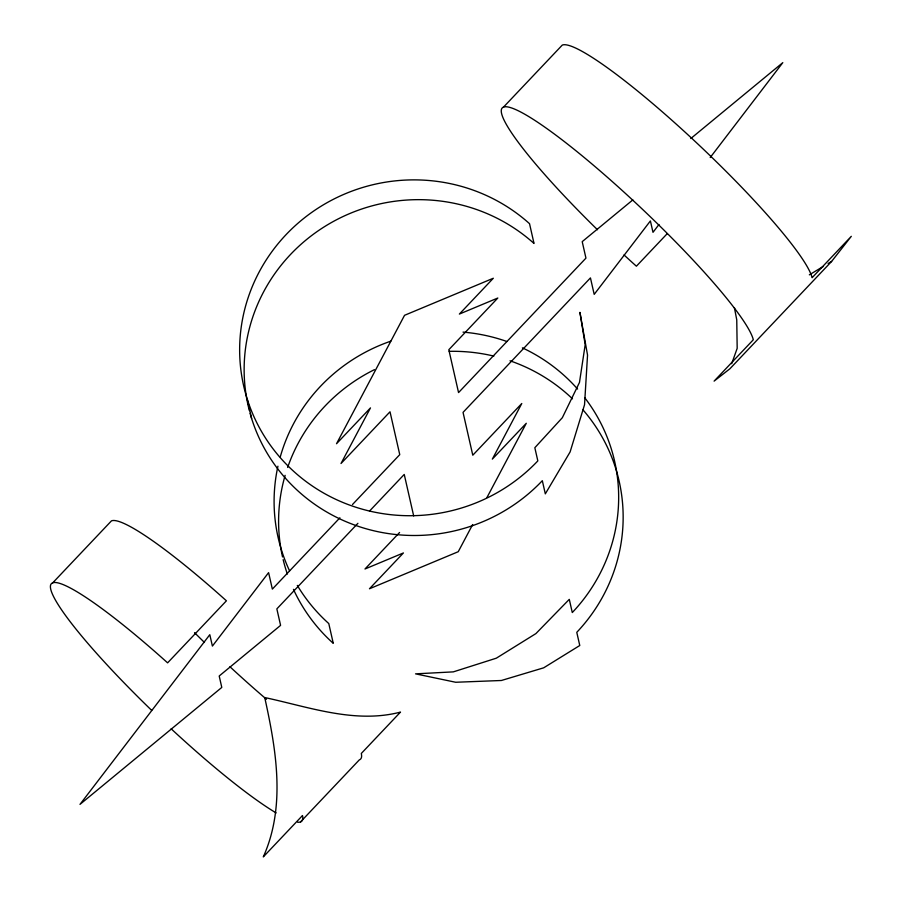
<?xml version="1.0" encoding="UTF-8"?>
<svg xmlns="http://www.w3.org/2000/svg" width="902" height="902" viewBox="0 0 902 902"><rect width="100%" height="100%" fill="white"/><g stroke="black" fill="none" stroke-linecap="round" stroke-linejoin="round"><path stroke-width="1.35" d="M731.691 363.686L737.182 348.341L736.754 319.849L734.397 307.65M472.648 524.547L458.25 551.708L369.47 588.769L403.419 552.949L364.983 568.993L399.575 532.484M487.035 497.374L526.283 423.286L492.334 459.118L521.784 403.51L472.783 455.217L463.042 412.372L590.449 277.906L594.192 294.39L650.398 220.911L652.992 232.333L658.967 224.519M710.212 157.534L782.801 62.644L690.797 138.525M597.485 229.751A172.519 22.978 43.5 0 1 502.346 107.823A172.519 22.978 43.5 0 1 631.479 198.992A172.519 22.978 43.5 0 1 753.305 339.761L714.102 381.129L729.865 368.805L831.621 261.422L851.308 236.324L812.104 277.703A172.519 22.978 43.5 0 0 693.728 140.137A172.519 22.978 43.5 0 0 562.262 45.1L503.463 107.158M52.654 582.929L111.453 520.871A172.519 22.978 43.5 0 1 226.413 600.811L167.603 662.857A172.519 22.978 43.5 0 0 50.625 585.015A172.519 22.978 43.5 0 0 151.683 710.393M339.907 517.804L272.348 589.107L268.604 572.623L212.398 646.091L209.805 634.681L79.996 804.37L221.791 687.425L219.197 676.004L280.59 625.368L276.846 608.884L357.914 523.318M352.457 504.556L399.755 454.642L390.014 411.786L341.012 463.504L370.474 407.896L336.525 443.728L404.547 315.305L493.326 278.244L459.377 314.065L497.814 298.021L448.813 349.728L458.554 392.584L585.95 258.13L582.207 241.646L632.832 199.894M369.504 511.096L404.243 474.429L413.68 515.944M667.232 233.652L636.395 266.203A172.519 22.978 43.5 0 1 624.026 254.95M300.535 821.914L359.334 759.856A172.519 22.978 43.5 0 0 361.296 753.474L400.499 712.095C355.162 723.99 308.958 706.999 264.726 697.539C276.181 749.551 286.002 806.467 263.294 856.9L302.497 815.532A172.519 22.978 43.5 0 1 297.604 822.218M809.342 274.839L823.413 266.361M828.104 263.542L831.621 261.422M247.125 398.729L251.624 418.505M250.079 413.285A172.519 167.682 -12.8 0 0 374.804 531.007A172.519 167.682 -12.8 0 0 542.327 480.687L545.315 493.868L570.109 451.936L584.541 404.739L587.54 355.095L579.93 312.351L585.184 344.711L579.479 382.437L562.341 417.705L534.83 447.719L537.829 460.899A172.519 167.682 -12.8 0 1 294.323 471.915A172.519 167.682 -12.8 0 1 286.024 234.689A172.519 167.682 -12.8 0 1 529.53 223.685L534.018 243.461A172.519 167.682 -12.8 0 0 328.835 224.034A172.519 167.682 -12.8 0 0 249.369 410.647M266.485 699.275A172.519 22.978 43.5 0 1 229.942 666.747M204.472 642.483A172.519 22.978 43.5 0 1 194.539 632.64M276.147 812.928A172.519 22.978 43.5 0 1 171.143 728.805M584.643 397.613A172.519 167.682 -12.8 0 1 572.285 612.548L569.286 599.356L535.912 633.587L496.325 658.189L453.311 671.877L415.54 673.85L455.679 682.262L501.388 680.491L543.692 667.818L579.772 645.505L576.773 632.325A172.519 167.682 -12.8 0 0 582.996 409.88M297.31 585.409A172.519 167.682 -12.8 0 0 328.779 623.553L333.266 643.329A172.519 167.682 -12.8 0 1 293.454 589.344M289.553 570.819A172.519 167.682 -12.8 0 1 277.929 466.199M280.263 456.908A172.519 167.682 -12.8 0 1 390.814 341.159M463.03 332.116A172.519 167.682 -12.8 0 1 506.845 341.486M522.405 347.856A172.519 167.682 -12.8 0 1 577.584 389.055M287.343 574.022A172.519 167.682 -12.8 0 1 283.149 559.623M282.529 556.94A172.519 167.682 -12.8 0 1 285.133 475.354M287.648 467.439A172.519 167.682 -12.8 0 1 374.431 369.651M449.196 351.34A172.519 167.682 -12.8 0 1 493.845 356.098M510.013 360.8A172.519 167.682 -12.8 0 1 572.499 398.842"/></g></svg>
